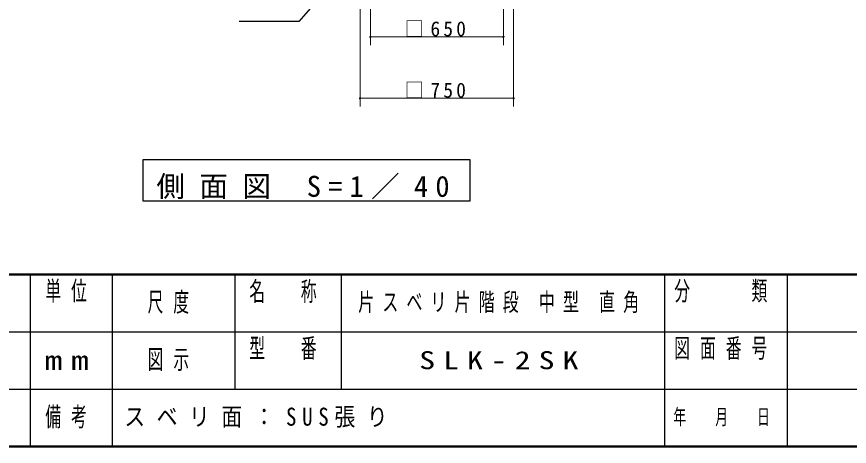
# Model space of a CAD drawing. Units: millimetres at full size, with parts at other scales. Extents: x -15630 to 0, y -2472 to 10680.
# Drawn here: x -8566 to -4496, y 0 to 2099 of the extents above; entities that cross this region are included whole.
import ezdxf

# ---------------------------------------------------------------- set-up
doc = ezdxf.new("R2010")
doc.units = ezdxf.units.MM
doc.layers.add('A3図枠', color=7, linetype='Continuous', lineweight=25)
doc.layers.add('補助', color=2, linetype='Continuous', lineweight=13)
doc.layers.add('図面プロファイル', color=7, linetype='Continuous')
doc.styles.add('ＭＳ ゴシック', font='')
doc.styles.get('ＭＳ ゴシック').set_extended_font_data('MS Gothic')

# ---------------------------------------------------------------- blocks, each defined once
blk = doc.blocks.new('dimension_origin')
at = {"color": 0, "linetype": 'Continuous', "lineweight": -2}
blk.add_circle((0, 0), 1.25, dxfattribs=at)

msp = doc.modelspace()

# ---------------------------------------------------------------- linework, layer by layer
at = {"layer": 'A3図枠', "lineweight": 50}
for p, q in [((-15400, 840), (0, 840)), ((-15400, 0), (0, 0))]:
    msp.add_line(p, q, dxfattribs=at)
at = {"layer": 'A3図枠', "color": 211}
for p, q in [((-8500, 840), (-8500, 0)), ((-8100, 840), (-8100, 280)), ((-7500, 840), (-7500, 280)), ((-5400, 840), (-5400, 0)), ((-7500, 560), (-2800, 560)), ((-9700, 280), (0, 280))]:
    msp.add_line(p, q, dxfattribs=at)
at = {"layer": 'A3図枠'}
for p, q in [((-6980, 840), (-6980, 280)), ((-4800, 840), (-4800, 0)), ((-9700, 560), (-7500, 560)), ((-8100, 280), (-8100, 0))]:
    msp.add_line(p, q, dxfattribs=at)
at = {"layer": '補助'}
for p, q in [((-6837.168, 2470), (-6837.168, 1960)), ((-6187.168, 2470), (-6187.168, 1960)), ((-6887.168, 2320), (-6887.168, 1660)), ((-6137.168, 2320), (-6137.168, 1660)), ((-6187.168, 2000), (-6837.168, 2000)), ((-6137.168, 1700), (-6887.168, 1700))]:
    msp.add_line(p, q, dxfattribs=at)
at = {"layer": '補助', "lineweight": 25}
for p, q in [((-6966.305, 2326.756), (-7187.168, 2075)), ((-7227.168, 2075), (-7478.668, 2075)), ((-7187.168, 2075), (-7227.168, 2075))]:
    msp.add_line(p, q, dxfattribs=at)
msp.add_lwpolyline([(-7948.885, 1400), (-7948.885, 1200), (-6348.885, 1200), (-6348.885, 1400)], close=True, dxfattribs=at)

# ---------------------------------------------------------------- block references
at = {"layer": '補助', "xscale": 2.67, "yscale": 2.67}
for p in [(-6837.168, 2000), (-6887.168, 1700)]:
    msp.add_blockref('dimension_origin', p, dxfattribs=at)
at = {"layer": '補助', "xscale": 2.67, "yscale": 2.67, "rotation": 180}
for p in [(-6187.168, 2000), (-6137.168, 1700)]:
    msp.add_blockref('dimension_origin', p, dxfattribs=at)

# ---------------------------------------------------------------- texts
at = {"layer": 'A3図枠', "color": 4, "style": 'ＭＳ ゴシック'}
for s, insert, char_height, attachment_point in [('\\T1.64;\\W0.6;単位', (-8300, 806.667), 93.84, 2), ('\\T1.64;\\W0.6;名\u3000称', (-7240, 804.11), 93.84, 2), ('\\T1.64;\\W0.6;分\u3000\u3000類', (-5100, 806.667), 93.84, 2), ('\\T1.64;\\W0.6;尺度', (-7800, 700), 93.84, 5), ('\\T1.64;\\W0.6;型\u3000番', (-7240, 526.667), 93.84, 2), ('\\T1.64;\\W0.6;図面番号', (-5100, 526.667), 93.84, 2), ('\\T1.64;\\W0.6;図示', (-7800, 420), 93.84, 5), ('\\T1.5;\\W1.35;mm', (-8300, 420), 93.84, 5), ('\\T1.64;\\W0.6;備考', (-8300, 140), 93.84, 5), ('\\T1.64;\\W0.6;年\u3000月\u3000日', (-5100, 140), 76.25, 5)]:
    msp.add_mtext(s, dxfattribs=dict(at, insert=insert, char_height=char_height, attachment_point=attachment_point))
at = {"layer": '図面プロファイル', "char_height": 87.98, "style": 'ＭＳ ゴシック'}
for s, insert, attachment_point in [('\\T1.51;\\W0.65;片スベリ片階段\\~中型\\~直角', (-6190, 700), 5), ('\\T1.5;\\W1.3;SLK-2SK', (-6190, 420), 5), ('\\T1.55;\\W0.85;スベリ面：SUS張り', (-8040, 140), 4)]:
    msp.add_mtext(s, dxfattribs=dict(at, insert=insert, attachment_point=attachment_point))
at = {"layer": '補助', "attachment_point": 8, "style": 'ＭＳ ゴシック'}
for s, insert, char_height in [('\\T1.33;\\W0.95;□650', (-6512.168, 2001), 73.31), ('\\T1.33;\\W0.95;□750', (-6512.168, 1701), 73.31), ('\\T1.5;側面図\\~S=1／40', (-7148.885, 1206.667), 102.6)]:
    msp.add_mtext(s, dxfattribs=dict(at, insert=insert, char_height=char_height))

doc.saveas('drawing.dxf')
